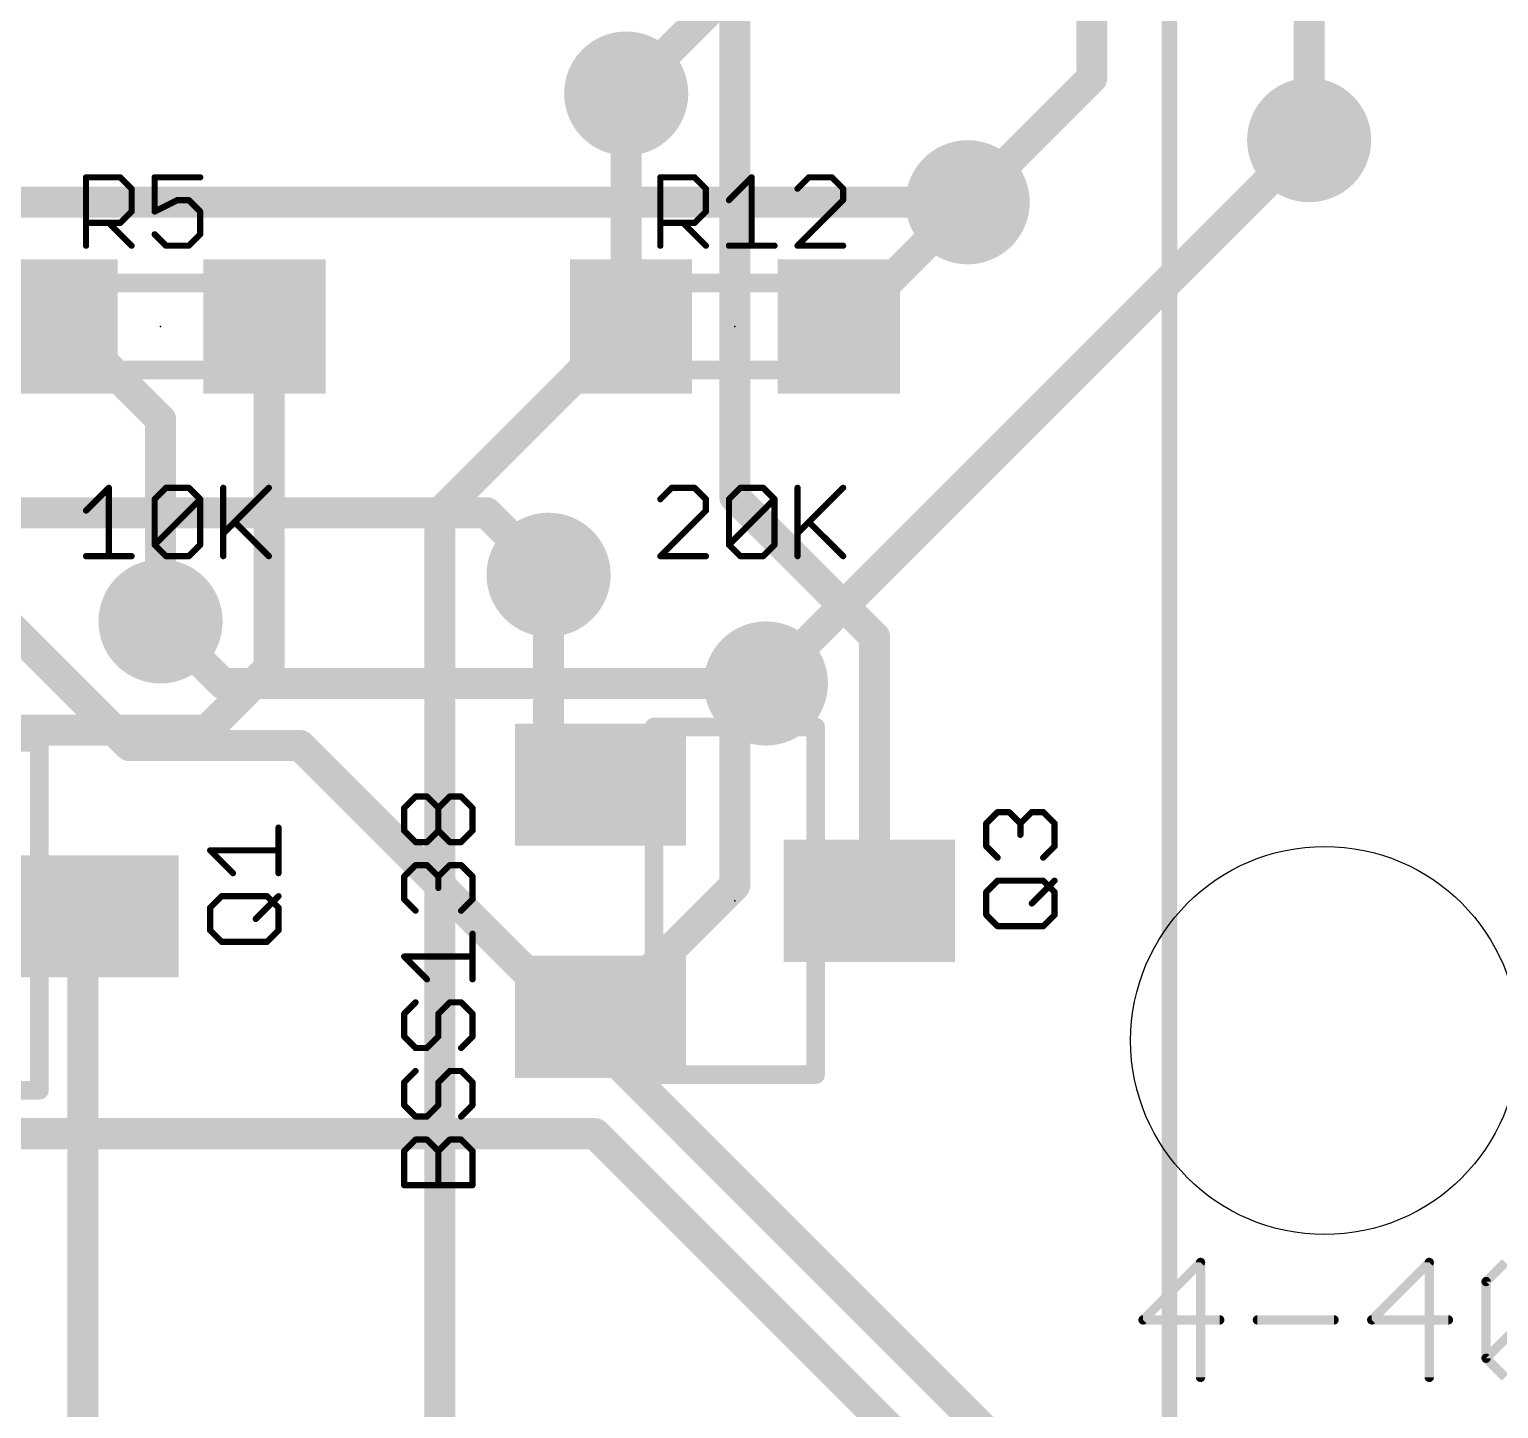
# Model space of a CAD drawing. Extents: x -5 to 102, y -1 to 61.
# Drawn here: x 57.98 to 70, y 36.23 to 47.51 of the extents above; entities that cross this region are included whole.
import ezdxf

# ---------------------------------------------------------------- set-up
doc = ezdxf.new("R2010")
doc.units = 0
for name, color, linetype in [('1', 22, 'CONTINUOUS'), ('16', 175, 'CONTINUOUS'), ('18', 82, 'CONTINUOUS'), ('20', 7, 'CONTINUOUS'), ('21', 253, 'CONTINUOUS'), ('23', 7, 'CONTINUOUS'), ('25', 253, 'CONTINUOUS'), ('27', 253, 'CONTINUOUS'), ('51', 253, 'CONTINUOUS')]:
    doc.layers.add(name, color=color, linetype=linetype)

# ---------------------------------------------------------------- blocks, each defined once
blk = doc.blocks.new('RECT')
blk.add_solid([(-0.5, -0.5), (0.5, -0.5), (-0.5, 0.5), (0.5, 0.5)])
blk = doc.blocks.new('ROUNDV')
at = {"const_width": 0.5}
blk.add_lwpolyline([(0, -0.25, 1), (0, 0.25, 1), (0, -0.25)], format="xyb", dxfattribs=at)

msp = doc.modelspace()

# ---------------------------------------------------------------- linework, layer by layer
at = {"layer": '1', "const_width": 0.254}
for points in [[(66.675, 55.499), (66.675, 47.117)], [(68.453, 46.609), (68.453, 53.467)], [(63.754, 43.688), (63.754, 47.752)], [(66.675, 47.117), (65.659, 46.101)], [(62.865, 45.085), (62.865, 46.99)], [(65.659, 46.101), (64.643, 45.085)], [(58.293, 45.085), (58.205, 45.085)], [(59.055, 44.323), (58.293, 45.085)], [(59.944, 45.085), (59.905, 45.085)], [(59.944, 42.291), (59.944, 45.085)], [(61.341, 43.561), (62.865, 45.085)], [(62.865, 45.085), (62.904, 45.085)], [(64.643, 45.085), (64.604, 45.085)], [(59.055, 42.672), (59.055, 44.323)], [(64.897, 42.545), (63.754, 43.688)], [(61.341, 31.115), (61.341, 43.561)], [(62.23, 43.053), (62.23, 41.783)], [(64.897, 40.386), (64.897, 42.545)], [(59.436, 41.783), (59.944, 42.291)], [(63.754, 41.91), (64.008, 42.164)], [(63.754, 40.513), (63.754, 41.91)], [(56.261, 41.783), (59.436, 41.783)], [(62.23, 41.783), (62.611, 41.402)], [(62.611, 41.402), (62.654, 41.336)], [(62.738, 39.497), (63.754, 40.513)], [(64.897, 40.386), (64.854, 40.386)], [(58.42, 40.259), (58.42, 33.528)], [(58.42, 40.259), (58.504, 40.259)], [(62.738, 39.497), (62.654, 39.436)]]:
    msp.add_lwpolyline(points, dxfattribs=at)
at = {"layer": '1', "const_width": 0.127}
for points in [[(66.6115, 47.117, 1), (66.7385, 47.117)], [(66.7199, 47.0721, 1), (66.6301, 47.1619)], [(62.9285, 46.99, 1), (62.8015, 46.99)], [(68.3895, 46.609, 1), (68.5165, 46.609)], [(65.6141, 46.1459, 1), (65.7039, 46.0561)], [(65.7039, 46.0561, 1), (65.6141, 46.1459)], [(58.205, 45.1485, 1), (58.205, 45.0215)], [(58.3379, 45.1299, 1), (58.2481, 45.0401)], [(58.293, 45.0215, 1), (58.293, 45.1485)], [(59.905, 45.1485, 1), (59.905, 45.0215)], [(60.0075, 45.085, 1), (59.8805, 45.085)], [(59.944, 45.0215, 1), (59.944, 45.1485)], [(62.865, 45.1485, 1), (62.865, 45.0215)], [(62.9099, 45.0401, 1), (62.8201, 45.1299)], [(62.904, 45.0215, 1), (62.904, 45.1485)], [(64.604, 45.1485, 1), (64.604, 45.0215)], [(64.643, 45.0215, 1), (64.643, 45.1485)], [(62.8015, 45.085, 1), (62.9285, 45.085)], [(64.5981, 45.1299, 1), (64.6879, 45.0401)], [(59.1185, 44.323, 1), (58.9915, 44.323)], [(59.0101, 44.2781, 1), (59.0999, 44.3679)], [(63.7989, 43.7329, 1), (63.7091, 43.6431)], [(61.4045, 43.561, 1), (61.2775, 43.561)], [(61.2961, 43.6059, 1), (61.3859, 43.5161)], [(63.6905, 43.688, 1), (63.8175, 43.688)], [(62.2935, 43.053, 1), (62.1665, 43.053)], [(58.9915, 42.672, 1), (59.1185, 42.672)], [(64.9605, 42.545, 1), (64.8335, 42.545)], [(64.8521, 42.5001, 1), (64.9419, 42.5899)], [(59.8805, 42.291, 1), (60.0075, 42.291)], [(59.9889, 42.2461, 1), (59.8991, 42.3359)], [(64.0529, 42.1191, 1), (63.9631, 42.2089)], [(63.8175, 41.91, 1), (63.6905, 41.91)], [(63.7091, 41.9549, 1), (63.7989, 41.8651)], [(59.3911, 41.8279, 1), (59.4809, 41.7381)], [(59.436, 41.7195, 1), (59.436, 41.8465)], [(62.2749, 41.8279, 1), (62.1851, 41.7381)], [(62.1665, 41.783, 1), (62.2935, 41.783)], [(62.6642, 41.4367, 1), (62.5578, 41.3673)], [(62.5661, 41.3571, 1), (62.6559, 41.4469)], [(62.6008, 41.3013, 1), (62.7072, 41.3707)], [(63.7989, 40.4681, 1), (63.7091, 40.5579)], [(63.6905, 40.513, 1), (63.8175, 40.513)], [(64.854, 40.4495, 1), (64.854, 40.3225)], [(64.897, 40.3225, 1), (64.897, 40.4495)], [(64.8335, 40.386, 1), (64.9605, 40.386)], [(58.4835, 40.259, 1), (58.3565, 40.259)], [(58.42, 40.3225, 1), (58.42, 40.1955)], [(58.504, 40.1955, 1), (58.504, 40.3225)], [(62.6167, 39.4874, 1), (62.6913, 39.3846)], [(62.6931, 39.5419, 1), (62.7829, 39.4521)], [(62.7753, 39.4456, 1), (62.7007, 39.5484)]]:
    msp.add_lwpolyline(points, format="xyb", dxfattribs=at)
at = {"layer": '16', "const_width": 0.254}
for points in [[(62.865, 46.99), (64.516, 48.641)], [(64.008, 42.164), (68.453, 46.609)], [(65.659, 46.101), (57.785, 46.101)], [(56.896, 43.561), (61.722, 43.561)], [(56.896, 43.561), (58.801, 41.656)], [(61.722, 43.561), (62.23, 43.053)], [(59.563, 42.164), (59.055, 42.672)], [(64.008, 42.164), (59.563, 42.164)], [(58.801, 41.656), (60.198, 41.656)], [(60.198, 41.656), (69.469, 32.385)], [(62.611, 38.481), (15.875, 38.481)], [(67.31, 33.782), (62.611, 38.481)]]:
    msp.add_lwpolyline(points, dxfattribs=at)
at = {"layer": '16', "const_width": 0.127}
for points in [[(62.8201, 47.0349, 1), (62.9099, 46.9451)], [(68.4979, 46.5641, 1), (68.4081, 46.6539)], [(65.659, 46.0375, 1), (65.659, 46.1645)], [(61.7669, 43.6059, 1), (61.6771, 43.5161)], [(61.722, 43.4975, 1), (61.722, 43.6245)], [(62.1851, 43.0081, 1), (62.2749, 43.0979)], [(59.0999, 42.7169, 1), (59.0101, 42.6271)], [(59.563, 42.2275, 1), (59.563, 42.1005)], [(59.5181, 42.1191, 1), (59.6079, 42.2089)], [(63.9631, 42.2089, 1), (64.0529, 42.1191)], [(64.008, 42.1005, 1), (64.008, 42.2275)], [(58.801, 41.7195, 1), (58.801, 41.5925)], [(58.7561, 41.6111, 1), (58.8459, 41.7009)], [(60.2429, 41.7009, 1), (60.1531, 41.6111)], [(60.198, 41.5925, 1), (60.198, 41.7195)], [(62.6559, 38.5259, 1), (62.5661, 38.4361)], [(62.611, 38.4175, 1), (62.611, 38.5445)]]:
    msp.add_lwpolyline(points, format="xyb", dxfattribs=at)
at = {"layer": '20'}
msp.add_circle((68.58, 39.243), 1.5875, dxfattribs=at)
at = {"layer": '21'}
for points, const_width in [([(63.0936, 38.9636), (63.0936, 41.8084)], 0.1524), ([(63.0936, 41.8084), (64.4144, 41.8084)], 0.1524), ([(64.4144, 41.8084), (64.4144, 38.9636)], 0.1524), ([(56.7436, 41.6814), (58.0644, 41.6814)], 0.1524), ([(58.0644, 41.6814), (58.0644, 38.8366)], 0.1524), ([(64.4144, 38.9636), (63.0936, 38.9636)], 0.1524), ([(58.0644, 38.8366), (56.7436, 38.8366)], 0.1524), ([(67.5644, 37.4277), (67.0941, 36.9574)], 0.0762), ([(67.5644, 36.4871), (67.5644, 37.4277)], 0.0762), ([(69.4354, 37.4277), (68.9651, 36.9574)], 0.0762), ([(69.4354, 36.4871), (69.4354, 37.4277)], 0.0762), ([(69.9007, 37.2709), (70.0574, 37.4277)], 0.0762), ([(69.9007, 36.6439), (69.9007, 37.2709)], 0.0762), ([(69.9007, 36.6439), (70.5277, 37.2709)], 0.0762), ([(67.0941, 36.9574), (67.7212, 36.9574)], 0.0762), ([(68.0296, 36.9574), (68.6567, 36.9574)], 0.0762), ([(68.9651, 36.9574), (69.5922, 36.9574)], 0.0762), ([(70.0574, 36.4871), (69.9007, 36.6439)], 0.0762)]:
    msp.add_lwpolyline(points, dxfattribs=dict(at, const_width=const_width))
for points, const_width in [([(63.1317, 41.8084, 1), (63.0555, 41.8084)], 0.0762), ([(63.0936, 41.8465, 1), (63.0936, 41.7703)], 0.0762), ([(64.4525, 41.8084, 1), (64.3763, 41.8084)], 0.0762), ([(64.4144, 41.7703, 1), (64.4144, 41.8465)], 0.0762), ([(58.1025, 41.6814, 1), (58.0263, 41.6814)], 0.0762), ([(58.0644, 41.6433, 1), (58.0644, 41.7195)], 0.0762), ([(63.0936, 39.0017, 1), (63.0936, 38.9255)], 0.0762), ([(63.0555, 38.9636, 1), (63.1317, 38.9636)], 0.0762), ([(64.3763, 38.9636, 1), (64.4525, 38.9636)], 0.0762), ([(64.4144, 38.9255, 1), (64.4144, 39.0017)], 0.0762), ([(58.0263, 38.8366, 1), (58.1025, 38.8366)], 0.0762), ([(58.0644, 38.7985, 1), (58.0644, 38.8747)], 0.0762), ([(67.5834, 37.4277, 1), (67.5454, 37.4277)], 0.0381), ([(67.5779, 37.4142, 1), (67.5509, 37.4412)], 0.0381), ([(69.4545, 37.4277, 1), (69.4164, 37.4277)], 0.0381), ([(69.4489, 37.4142, 1), (69.422, 37.4412)], 0.0381), ([(69.9197, 37.2709, 1), (69.8816, 37.2709)], 0.0381), ([(69.8872, 37.2844, 1), (69.9141, 37.2575)], 0.0381), ([(67.0941, 36.9764, 1), (67.0941, 36.9383)], 0.0381), ([(67.0806, 36.9709, 1), (67.1076, 36.9439)], 0.0381), ([(67.7212, 36.9383, 1), (67.7212, 36.9764)], 0.0381), ([(68.0296, 36.9764, 1), (68.0296, 36.9383)], 0.0381), ([(68.6567, 36.9383, 1), (68.6567, 36.9764)], 0.0381), ([(68.9651, 36.9764, 1), (68.9651, 36.9383)], 0.0381), ([(68.9517, 36.9709, 1), (68.9786, 36.9439)], 0.0381), ([(69.5922, 36.9383, 1), (69.5922, 36.9764)], 0.0381), ([(69.9141, 36.6573, 1), (69.8872, 36.6304)], 0.0381), ([(69.8872, 36.6573, 1), (69.9141, 36.6304)], 0.0381), ([(69.8816, 36.6439, 1), (69.9197, 36.6439)], 0.0381), ([(67.5454, 36.4871, 1), (67.5834, 36.4871)], 0.0381), ([(69.4164, 36.4871, 1), (69.4545, 36.4871)], 0.0381)]:
    msp.add_lwpolyline(points, format="xyb", dxfattribs=dict(at, const_width=const_width))
at = {"layer": '23'}
for p in [(59.055, 45.085), (63.754, 45.085), (63.754, 40.386)]:
    msp.add_point(p, dxfattribs=at)
at = {"layer": '25', "const_width": 0.0508}
for points in [[(58.4454, 45.7454), (58.4454, 46.3047)], [(58.4454, 46.3047), (58.725, 46.3047)], [(58.725, 46.3047), (58.8183, 46.2115)], [(59.3796, 46.3047), (59.0067, 46.3047)], [(59.0067, 46.3047), (59.0067, 46.025)], [(63.1444, 45.7454), (63.1444, 46.3047)], [(63.1444, 46.3047), (63.424, 46.3047)], [(63.424, 46.3047), (63.5173, 46.2115)], [(63.7057, 46.1183), (63.8921, 46.3047)], [(63.8921, 46.3047), (63.8921, 45.7454)], [(64.3602, 46.3047), (64.267, 46.2115)], [(64.5467, 46.3047), (64.3602, 46.3047)], [(64.6399, 46.2115), (64.5467, 46.3047)], [(58.8183, 46.2115), (58.8183, 46.025)], [(63.5173, 46.2115), (63.5173, 46.025)], [(64.6399, 46.1183), (64.6399, 46.2115)], [(58.8183, 46.025), (58.725, 45.9318)], [(59.0067, 46.025), (59.1931, 46.1183)], [(59.1931, 46.1183), (59.2863, 46.1183)], [(59.2863, 46.1183), (59.3796, 46.025)], [(59.3796, 46.025), (59.3796, 45.8386)], [(63.5173, 46.025), (63.424, 45.9318)], [(64.267, 45.7454), (64.6399, 46.1183)], [(58.725, 45.9318), (58.4454, 45.9318)], [(58.6318, 45.9318), (58.8183, 45.7454)], [(63.424, 45.9318), (63.1444, 45.9318)], [(63.3308, 45.9318), (63.5173, 45.7454)], [(59.0999, 45.7454), (59.0067, 45.8386)], [(59.3796, 45.8386), (59.2863, 45.7454)], [(59.2863, 45.7454), (59.0999, 45.7454)], [(63.7057, 45.7454), (64.0786, 45.7454)], [(64.6399, 45.7454), (64.267, 45.7454)], [(65.8109, 41.0187), (65.9041, 41.1119)], [(65.9041, 41.1119), (65.9973, 41.1119)], [(65.9973, 41.1119), (66.0906, 41.0187)], [(66.0906, 41.0187), (66.1838, 41.1119)], [(66.1838, 41.1119), (66.277, 41.1119)], [(66.277, 41.1119), (66.3702, 41.0187)], [(60.0202, 40.6121), (60.0202, 40.9849)], [(65.8109, 40.8323), (65.8109, 41.0187)], [(66.0906, 41.0187), (66.0906, 40.9255)], [(66.3702, 41.0187), (66.3702, 40.8323)], [(59.6474, 40.6121), (59.4609, 40.7985)], [(59.4609, 40.7985), (60.0202, 40.7985)], [(65.9041, 40.7391), (65.8109, 40.8323)], [(66.3702, 40.8323), (66.277, 40.7391)], [(65.8109, 40.4574), (65.9041, 40.5506)], [(65.9041, 40.5506), (66.277, 40.5506)], [(66.1838, 40.3642), (66.3702, 40.5506)], [(66.277, 40.5506), (66.3702, 40.4574)], [(59.4609, 40.3304), (59.5541, 40.4236)], [(59.5541, 40.4236), (59.927, 40.4236)], [(59.8338, 40.2372), (60.0202, 40.4236)], [(59.927, 40.4236), (60.0202, 40.3304)], [(65.8109, 40.271), (65.8109, 40.4574)], [(66.3702, 40.4574), (66.3702, 40.271)], [(59.4609, 40.144), (59.4609, 40.3304)], [(60.0202, 40.3304), (60.0202, 40.144)], [(65.9041, 40.1778), (65.8109, 40.271)], [(66.3702, 40.271), (66.277, 40.1778)], [(59.5541, 40.0508), (59.4609, 40.144)], [(60.0202, 40.144), (59.927, 40.0508)], [(66.277, 40.1778), (65.9041, 40.1778)], [(59.927, 40.0508), (59.5541, 40.0508)]]:
    msp.add_lwpolyline(points, dxfattribs=at)
at = {"layer": '25', "const_width": 0.0254}
for points in [[(58.4581, 46.3047, 1), (58.4327, 46.3047)], [(58.4454, 46.3174, 1), (58.4454, 46.292)], [(58.734, 46.3137, 1), (58.7161, 46.2957)], [(58.725, 46.292, 1), (58.725, 46.3174)], [(59.0067, 46.3174, 1), (59.0067, 46.292)], [(59.0194, 46.3047, 1), (58.994, 46.3047)], [(59.3796, 46.292, 1), (59.3796, 46.3174)], [(63.1571, 46.3047, 1), (63.1317, 46.3047)], [(63.1444, 46.3174, 1), (63.1444, 46.292)], [(63.433, 46.3137, 1), (63.4151, 46.2957)], [(63.424, 46.292, 1), (63.424, 46.3174)], [(63.9048, 46.3047, 1), (63.8794, 46.3047)], [(63.9011, 46.2957, 1), (63.8832, 46.3137)], [(64.3602, 46.3174, 1), (64.3602, 46.292)], [(64.3692, 46.2957, 1), (64.3513, 46.3137)], [(64.5556, 46.3137, 1), (64.5377, 46.2957)], [(64.5467, 46.292, 1), (64.5467, 46.3174)], [(58.831, 46.2115, 1), (58.8056, 46.2115)], [(58.8093, 46.2025, 1), (58.8272, 46.2204)], [(63.53, 46.2115, 1), (63.5046, 46.2115)], [(63.5083, 46.2025, 1), (63.5262, 46.2204)], [(64.258, 46.2204, 1), (64.276, 46.2025)], [(64.6526, 46.2115, 1), (64.6272, 46.2115)], [(64.6309, 46.2025, 1), (64.6488, 46.2204)], [(58.8272, 46.0161, 1), (58.8093, 46.034)], [(59.001, 46.0364, 1), (59.0124, 46.0137)], [(59.1931, 46.131, 1), (59.1931, 46.1056)], [(59.1988, 46.1069, 1), (59.1875, 46.1296)], [(59.2953, 46.1272, 1), (59.2774, 46.1093)], [(59.2863, 46.1056, 1), (59.2863, 46.131)], [(59.3923, 46.025, 1), (59.3669, 46.025)], [(59.3706, 46.0161, 1), (59.3885, 46.034)], [(63.5262, 46.0161, 1), (63.5083, 46.034)], [(63.6967, 46.1272, 1), (63.7147, 46.1093)], [(64.6272, 46.1183, 1), (64.6526, 46.1183)], [(64.6488, 46.1093, 1), (64.6309, 46.1272)], [(58.4454, 45.9445, 1), (58.4454, 45.9191)], [(58.6408, 45.9408, 1), (58.6228, 45.9228)], [(58.7161, 45.9408, 1), (58.734, 45.9228)], [(58.725, 45.9191, 1), (58.725, 45.9445)], [(58.8056, 46.025, 1), (58.831, 46.025)], [(58.994, 46.025, 1), (59.0194, 46.025)], [(63.1444, 45.9445, 1), (63.1444, 45.9191)], [(63.3398, 45.9408, 1), (63.3218, 45.9228)], [(63.4151, 45.9408, 1), (63.433, 45.9228)], [(63.424, 45.9191, 1), (63.424, 45.9445)], [(63.5046, 46.025, 1), (63.53, 46.025)], [(59.0157, 45.8476, 1), (58.9977, 45.8296)], [(59.3669, 45.8386, 1), (59.3923, 45.8386)], [(59.3885, 45.8296, 1), (59.3706, 45.8476)], [(58.4327, 45.7454, 1), (58.4581, 45.7454)], [(58.8093, 45.7364, 1), (58.8272, 45.7544)], [(59.0999, 45.7581, 1), (59.0999, 45.7327)], [(59.0909, 45.7364, 1), (59.1089, 45.7544)], [(59.2774, 45.7544, 1), (59.2953, 45.7364)], [(59.2863, 45.7327, 1), (59.2863, 45.7581)], [(63.1317, 45.7454, 1), (63.1571, 45.7454)], [(63.5083, 45.7364, 1), (63.5262, 45.7544)], [(63.7057, 45.7581, 1), (63.7057, 45.7327)], [(63.8794, 45.7454, 1), (63.9048, 45.7454)], [(64.0786, 45.7327, 1), (64.0786, 45.7581)], [(64.267, 45.7581, 1), (64.267, 45.7327)], [(64.258, 45.7544, 1), (64.276, 45.7364)], [(64.6399, 45.7327, 1), (64.6399, 45.7581)], [(65.9041, 41.1246, 1), (65.9041, 41.0992)], [(65.9131, 41.103, 1), (65.8952, 41.1209)], [(66.0063, 41.1209, 1), (65.9884, 41.103)], [(65.9973, 41.0992, 1), (65.9973, 41.1246)], [(66.1838, 41.1246, 1), (66.1838, 41.0992)], [(66.1928, 41.103, 1), (66.1748, 41.1209)], [(66.286, 41.1209, 1), (66.268, 41.103)], [(66.277, 41.0992, 1), (66.277, 41.1246)], [(60.0329, 40.9849, 1), (60.0075, 40.9849)], [(65.8236, 41.0187, 1), (65.7982, 41.0187)], [(65.8019, 41.0277, 1), (65.8199, 41.0097)], [(66.1033, 41.0187, 1), (66.0779, 41.0187)], [(66.0816, 41.0277, 1), (66.0995, 41.0097)], [(66.0816, 41.0097, 1), (66.0995, 41.0277)], [(66.3829, 41.0187, 1), (66.3575, 41.0187)], [(66.3612, 41.0097, 1), (66.3792, 41.0277)], [(66.0779, 40.9255, 1), (66.1033, 40.9255)], [(59.4699, 40.8075, 1), (59.4519, 40.7895)], [(59.4609, 40.8112, 1), (59.4609, 40.7858)], [(60.0202, 40.7858, 1), (60.0202, 40.8112)], [(65.8199, 40.8413, 1), (65.8019, 40.8233)], [(65.7982, 40.8323, 1), (65.8236, 40.8323)], [(65.8952, 40.7301, 1), (65.9131, 40.7481)], [(66.268, 40.7481, 1), (66.286, 40.7301)], [(66.3575, 40.8323, 1), (66.3829, 40.8323)], [(66.3792, 40.8233, 1), (66.3612, 40.8413)], [(59.6384, 40.6031, 1), (59.6563, 40.6211)], [(60.0075, 40.6121, 1), (60.0329, 40.6121)], [(65.9041, 40.5633, 1), (65.9041, 40.5379)], [(65.9131, 40.5416, 1), (65.8952, 40.5596)], [(66.286, 40.5596, 1), (66.268, 40.5416)], [(66.277, 40.5379, 1), (66.277, 40.5633)], [(66.3792, 40.5416, 1), (66.3612, 40.5596)], [(59.5541, 40.4363, 1), (59.5541, 40.4109)], [(59.5631, 40.4146, 1), (59.5452, 40.4326)], [(59.936, 40.4326, 1), (59.918, 40.4146)], [(59.927, 40.4109, 1), (59.927, 40.4363)], [(60.0292, 40.4146, 1), (60.0112, 40.4326)], [(65.8236, 40.4574, 1), (65.7982, 40.4574)], [(65.8019, 40.4664, 1), (65.8199, 40.4484)], [(66.3829, 40.4574, 1), (66.3575, 40.4574)], [(66.3612, 40.4484, 1), (66.3792, 40.4664)], [(59.4736, 40.3304, 1), (59.4482, 40.3304)], [(59.4519, 40.3394, 1), (59.4699, 40.3214)], [(60.0329, 40.3304, 1), (60.0075, 40.3304)], [(60.0112, 40.3214, 1), (60.0292, 40.3394)], [(65.8199, 40.28, 1), (65.8019, 40.262)], [(65.7982, 40.271, 1), (65.8236, 40.271)], [(66.1748, 40.3732, 1), (66.1928, 40.3552)], [(66.3575, 40.271, 1), (66.3829, 40.271)], [(66.3792, 40.262, 1), (66.3612, 40.28)], [(59.4699, 40.153, 1), (59.4519, 40.135)], [(59.4482, 40.144, 1), (59.4736, 40.144)], [(59.8248, 40.2462, 1), (59.8428, 40.2282)], [(60.0075, 40.144, 1), (60.0329, 40.144)], [(60.0292, 40.135, 1), (60.0112, 40.153)], [(65.9041, 40.1905, 1), (65.9041, 40.1651)], [(65.8952, 40.1688, 1), (65.9131, 40.1868)], [(66.268, 40.1868, 1), (66.286, 40.1688)], [(66.277, 40.1651, 1), (66.277, 40.1905)], [(59.5541, 40.0635, 1), (59.5541, 40.0381)], [(59.5452, 40.0418, 1), (59.5631, 40.0598)], [(59.918, 40.0598, 1), (59.936, 40.0418)], [(59.927, 40.0381, 1), (59.927, 40.0635)]]:
    msp.add_lwpolyline(points, format="xyb", dxfattribs=at)
at = {"layer": '27', "const_width": 0.0508}
for points in [[(58.4454, 43.5783), (58.6318, 43.7647)], [(58.6318, 43.7647), (58.6318, 43.2054)], [(59.0067, 43.6715), (59.0999, 43.7647)], [(59.0999, 43.7647), (59.2863, 43.7647)], [(59.2863, 43.7647), (59.3796, 43.6715)], [(59.568, 43.7647), (59.568, 43.2054)], [(59.568, 43.3918), (59.9409, 43.7647)], [(63.2376, 43.7647), (63.1444, 43.6715)], [(63.424, 43.7647), (63.2376, 43.7647)], [(63.5173, 43.6715), (63.424, 43.7647)], [(63.7057, 43.6715), (63.7989, 43.7647)], [(63.7989, 43.7647), (63.9853, 43.7647)], [(63.9853, 43.7647), (64.0786, 43.6715)], [(64.267, 43.7647), (64.267, 43.2054)], [(64.267, 43.3918), (64.6399, 43.7647)], [(59.0067, 43.2986), (59.0067, 43.6715)], [(59.0067, 43.2986), (59.3796, 43.6715)], [(59.3796, 43.6715), (59.3796, 43.2986)], [(63.5173, 43.5783), (63.5173, 43.6715)], [(63.7057, 43.2986), (63.7057, 43.6715)], [(63.7057, 43.2986), (64.0786, 43.6715)], [(64.0786, 43.6715), (64.0786, 43.2986)], [(63.1444, 43.2054), (63.5173, 43.5783)], [(59.6612, 43.485), (59.9409, 43.2054)], [(64.3602, 43.485), (64.6399, 43.2054)], [(59.0999, 43.2054), (59.0067, 43.2986)], [(59.3796, 43.2986), (59.2863, 43.2054)], [(63.7989, 43.2054), (63.7057, 43.2986)], [(64.0786, 43.2986), (63.9853, 43.2054)], [(58.4454, 43.2054), (58.8183, 43.2054)], [(59.2863, 43.2054), (59.0999, 43.2054)], [(63.5173, 43.2054), (63.1444, 43.2054)], [(63.9853, 43.2054), (63.7989, 43.2054)], [(61.0484, 41.1457), (61.1416, 41.2389)], [(61.1416, 41.2389), (61.2349, 41.2389)], [(61.2349, 41.2389), (61.3281, 41.1457)], [(61.3281, 41.1457), (61.4213, 41.2389)], [(61.4213, 41.2389), (61.5145, 41.2389)], [(61.5145, 41.2389), (61.6077, 41.1457)], [(61.0484, 40.9593), (61.0484, 41.1457)], [(61.3281, 40.9593), (61.3281, 41.1457)], [(61.6077, 41.1457), (61.6077, 40.9593)], [(61.1416, 40.8661), (61.0484, 40.9593)], [(61.2349, 40.8661), (61.1416, 40.8661)], [(61.3281, 40.9593), (61.2349, 40.8661)], [(61.4213, 40.8661), (61.3281, 40.9593)], [(61.5145, 40.8661), (61.4213, 40.8661)], [(61.6077, 40.9593), (61.5145, 40.8661)], [(61.0484, 40.5844), (61.1416, 40.6776)], [(61.1416, 40.6776), (61.2349, 40.6776)], [(61.2349, 40.6776), (61.3281, 40.5844)], [(61.3281, 40.5844), (61.4213, 40.6776)], [(61.4213, 40.6776), (61.5145, 40.6776)], [(61.5145, 40.6776), (61.6077, 40.5844)], [(61.0484, 40.398), (61.0484, 40.5844)], [(61.3281, 40.5844), (61.3281, 40.4912)], [(61.6077, 40.5844), (61.6077, 40.398)], [(61.1416, 40.3048), (61.0484, 40.398)], [(61.6077, 40.398), (61.5145, 40.3048)], [(61.6077, 39.7435), (61.6077, 40.1163)], [(61.2349, 39.7435), (61.0484, 39.9299)], [(61.0484, 39.9299), (61.6077, 39.9299)], [(61.1416, 39.555), (61.0484, 39.4618)], [(61.3281, 39.4618), (61.4213, 39.555)], [(61.4213, 39.555), (61.5145, 39.555)], [(61.5145, 39.555), (61.6077, 39.4618)], [(61.0484, 39.4618), (61.0484, 39.2754)], [(61.3281, 39.2754), (61.3281, 39.4618)], [(61.6077, 39.4618), (61.6077, 39.2754)], [(61.0484, 39.2754), (61.1416, 39.1822)], [(61.1416, 39.1822), (61.2349, 39.1822)], [(61.2349, 39.1822), (61.3281, 39.2754)], [(61.6077, 39.2754), (61.5145, 39.1822)], [(61.1416, 38.9937), (61.0484, 38.9005)], [(61.3281, 38.9005), (61.4213, 38.9937)], [(61.4213, 38.9937), (61.5145, 38.9937)], [(61.5145, 38.9937), (61.6077, 38.9005)], [(61.0484, 38.9005), (61.0484, 38.7141)], [(61.3281, 38.7141), (61.3281, 38.9005)], [(61.6077, 38.9005), (61.6077, 38.7141)], [(61.0484, 38.7141), (61.1416, 38.6208)], [(61.2349, 38.6208), (61.3281, 38.7141)], [(61.6077, 38.7141), (61.5145, 38.6208)], [(61.1416, 38.6208), (61.2349, 38.6208)], [(61.0484, 38.3392), (61.1416, 38.4324)], [(61.0484, 38.0595), (61.0484, 38.3392)], [(61.1416, 38.4324), (61.2349, 38.4324)], [(61.2349, 38.4324), (61.3281, 38.3392)], [(61.3281, 38.3392), (61.4213, 38.4324)], [(61.3281, 38.0595), (61.3281, 38.3392)], [(61.4213, 38.4324), (61.5145, 38.4324)], [(61.5145, 38.4324), (61.6077, 38.3392)], [(61.6077, 38.3392), (61.6077, 38.0595)], [(61.6077, 38.0595), (61.0484, 38.0595)]]:
    msp.add_lwpolyline(points, dxfattribs=at)
at = {"layer": '27', "const_width": 0.0254}
for points in [[(58.6445, 43.7647, 1), (58.6191, 43.7647)], [(58.6408, 43.7557, 1), (58.6228, 43.7737)], [(59.0999, 43.7774, 1), (59.0999, 43.752)], [(59.1089, 43.7557, 1), (59.0909, 43.7737)], [(59.2953, 43.7737, 1), (59.2774, 43.7557)], [(59.2863, 43.752, 1), (59.2863, 43.7774)], [(59.5807, 43.7647, 1), (59.5553, 43.7647)], [(59.9498, 43.7557, 1), (59.9319, 43.7737)], [(63.2376, 43.7774, 1), (63.2376, 43.752)], [(63.2466, 43.7557, 1), (63.2286, 43.7737)], [(63.433, 43.7737, 1), (63.4151, 43.7557)], [(63.424, 43.752, 1), (63.424, 43.7774)], [(63.7989, 43.7774, 1), (63.7989, 43.752)], [(63.8079, 43.7557, 1), (63.7899, 43.7737)], [(63.9943, 43.7737, 1), (63.9764, 43.7557)], [(63.9853, 43.752, 1), (63.9853, 43.7774)], [(64.2797, 43.7647, 1), (64.2543, 43.7647)], [(64.6488, 43.7557, 1), (64.6309, 43.7737)], [(59.0194, 43.6715, 1), (58.994, 43.6715)], [(58.9977, 43.6804, 1), (59.0157, 43.6625)], [(59.3923, 43.6715, 1), (59.3669, 43.6715)], [(59.3885, 43.6625, 1), (59.3706, 43.6804)], [(59.3706, 43.6625, 1), (59.3885, 43.6804)], [(63.1354, 43.6804, 1), (63.1534, 43.6625)], [(63.53, 43.6715, 1), (63.5046, 43.6715)], [(63.5083, 43.6625, 1), (63.5262, 43.6804)], [(63.7184, 43.6715, 1), (63.693, 43.6715)], [(63.6967, 43.6804, 1), (63.7147, 43.6625)], [(64.0913, 43.6715, 1), (64.0659, 43.6715)], [(64.0875, 43.6625, 1), (64.0696, 43.6804)], [(64.0696, 43.6625, 1), (64.0875, 43.6804)], [(58.4364, 43.5872, 1), (58.4544, 43.5693)], [(63.5046, 43.5783, 1), (63.53, 43.5783)], [(63.5262, 43.5693, 1), (63.5083, 43.5872)], [(59.559, 43.4008, 1), (59.577, 43.3828)], [(59.6702, 43.494, 1), (59.6523, 43.4761)], [(64.258, 43.4008, 1), (64.276, 43.3828)], [(64.3692, 43.494, 1), (64.3513, 43.4761)], [(59.0157, 43.3076, 1), (58.9977, 43.2896)], [(58.9977, 43.3076, 1), (59.0157, 43.2896)], [(58.994, 43.2986, 1), (59.0194, 43.2986)], [(59.3669, 43.2986, 1), (59.3923, 43.2986)], [(59.3885, 43.2896, 1), (59.3706, 43.3076)], [(63.7147, 43.3076, 1), (63.6967, 43.2896)], [(63.6967, 43.3076, 1), (63.7147, 43.2896)], [(63.693, 43.2986, 1), (63.7184, 43.2986)], [(64.0659, 43.2986, 1), (64.0913, 43.2986)], [(64.0875, 43.2896, 1), (64.0696, 43.3076)], [(58.4454, 43.2181, 1), (58.4454, 43.1927)], [(58.6191, 43.2054, 1), (58.6445, 43.2054)], [(58.8183, 43.1927, 1), (58.8183, 43.2181)], [(59.0999, 43.2181, 1), (59.0999, 43.1927)], [(59.0909, 43.1964, 1), (59.1089, 43.2144)], [(59.2774, 43.2144, 1), (59.2953, 43.1964)], [(59.2863, 43.1927, 1), (59.2863, 43.2181)], [(59.5553, 43.2054, 1), (59.5807, 43.2054)], [(59.9319, 43.1964, 1), (59.9498, 43.2144)], [(63.1444, 43.2181, 1), (63.1444, 43.1927)], [(63.1354, 43.2144, 1), (63.1534, 43.1964)], [(63.5173, 43.1927, 1), (63.5173, 43.2181)], [(63.7989, 43.2181, 1), (63.7989, 43.1927)], [(63.7899, 43.1964, 1), (63.8079, 43.2144)], [(63.9764, 43.2144, 1), (63.9943, 43.1964)], [(63.9853, 43.1927, 1), (63.9853, 43.2181)], [(64.2543, 43.2054, 1), (64.2797, 43.2054)], [(64.6309, 43.1964, 1), (64.6488, 43.2144)], [(61.1416, 41.2516, 1), (61.1416, 41.2262)], [(61.1506, 41.2299, 1), (61.1327, 41.2479)], [(61.2438, 41.2479, 1), (61.2259, 41.2299)], [(61.2349, 41.2262, 1), (61.2349, 41.2516)], [(61.4213, 41.2516, 1), (61.4213, 41.2262)], [(61.4303, 41.2299, 1), (61.4123, 41.2479)], [(61.5235, 41.2479, 1), (61.5055, 41.2299)], [(61.5145, 41.2262, 1), (61.5145, 41.2516)], [(61.0611, 41.1457, 1), (61.0357, 41.1457)], [(61.0394, 41.1547, 1), (61.0574, 41.1367)], [(61.3408, 41.1457, 1), (61.3154, 41.1457)], [(61.3191, 41.1547, 1), (61.337, 41.1367)], [(61.3191, 41.1367, 1), (61.337, 41.1547)], [(61.6204, 41.1457, 1), (61.595, 41.1457)], [(61.5987, 41.1367, 1), (61.6167, 41.1547)], [(61.0574, 40.9683, 1), (61.0394, 40.9503)], [(61.0357, 40.9593, 1), (61.0611, 40.9593)], [(61.1416, 40.8788, 1), (61.1416, 40.8534)], [(61.1327, 40.8571, 1), (61.1506, 40.8751)], [(61.2259, 40.8751, 1), (61.2438, 40.8571)], [(61.2349, 40.8534, 1), (61.2349, 40.8788)], [(61.337, 40.9683, 1), (61.3191, 40.9503)], [(61.3154, 40.9593, 1), (61.3408, 40.9593)], [(61.337, 40.9503, 1), (61.3191, 40.9683)], [(61.4213, 40.8788, 1), (61.4213, 40.8534)], [(61.4123, 40.8571, 1), (61.4303, 40.8751)], [(61.5055, 40.8751, 1), (61.5235, 40.8571)], [(61.5145, 40.8534, 1), (61.5145, 40.8788)], [(61.595, 40.9593, 1), (61.6204, 40.9593)], [(61.6167, 40.9503, 1), (61.5987, 40.9683)], [(61.1416, 40.6903, 1), (61.1416, 40.6649)], [(61.1506, 40.6686, 1), (61.1327, 40.6866)], [(61.2438, 40.6866, 1), (61.2259, 40.6686)], [(61.2349, 40.6649, 1), (61.2349, 40.6903)], [(61.4213, 40.6903, 1), (61.4213, 40.6649)], [(61.4303, 40.6686, 1), (61.4123, 40.6866)], [(61.5235, 40.6866, 1), (61.5055, 40.6686)], [(61.5145, 40.6649, 1), (61.5145, 40.6903)], [(61.0611, 40.5844, 1), (61.0357, 40.5844)], [(61.0394, 40.5934, 1), (61.0574, 40.5754)], [(61.3408, 40.5844, 1), (61.3154, 40.5844)], [(61.3191, 40.5934, 1), (61.337, 40.5754)], [(61.3191, 40.5754, 1), (61.337, 40.5934)], [(61.6204, 40.5844, 1), (61.595, 40.5844)], [(61.5987, 40.5754, 1), (61.6167, 40.5934)], [(61.0574, 40.407, 1), (61.0394, 40.389)], [(61.0357, 40.398, 1), (61.0611, 40.398)], [(61.3154, 40.4912, 1), (61.3408, 40.4912)], [(61.595, 40.398, 1), (61.6204, 40.398)], [(61.6167, 40.389, 1), (61.5987, 40.407)], [(61.1327, 40.2958, 1), (61.1506, 40.3137)], [(61.5055, 40.3137, 1), (61.5235, 40.2958)], [(61.6204, 40.1163, 1), (61.595, 40.1163)], [(61.0574, 39.9389, 1), (61.0394, 39.9209)], [(61.0484, 39.9426, 1), (61.0484, 39.9172)], [(61.6077, 39.9172, 1), (61.6077, 39.9426)], [(61.2259, 39.7345, 1), (61.2438, 39.7524)], [(61.595, 39.7435, 1), (61.6204, 39.7435)], [(61.1506, 39.546, 1), (61.1327, 39.564)], [(61.4213, 39.5677, 1), (61.4213, 39.5423)], [(61.4303, 39.546, 1), (61.4123, 39.564)], [(61.5235, 39.564, 1), (61.5055, 39.546)], [(61.5145, 39.5423, 1), (61.5145, 39.5677)], [(61.0611, 39.4618, 1), (61.0357, 39.4618)], [(61.0394, 39.4708, 1), (61.0574, 39.4528)], [(61.3408, 39.4618, 1), (61.3154, 39.4618)], [(61.3191, 39.4708, 1), (61.337, 39.4528)], [(61.6204, 39.4618, 1), (61.595, 39.4618)], [(61.5987, 39.4528, 1), (61.6167, 39.4708)], [(61.0574, 39.2843, 1), (61.0394, 39.2664)], [(61.0357, 39.2754, 1), (61.0611, 39.2754)], [(61.1416, 39.1949, 1), (61.1416, 39.1694)], [(61.1327, 39.1732, 1), (61.1506, 39.1911)], [(61.2259, 39.1911, 1), (61.2438, 39.1732)], [(61.2349, 39.1694, 1), (61.2349, 39.1949)], [(61.3154, 39.2754, 1), (61.3408, 39.2754)], [(61.337, 39.2664, 1), (61.3191, 39.2843)], [(61.5055, 39.1911, 1), (61.5235, 39.1732)], [(61.595, 39.2754, 1), (61.6204, 39.2754)], [(61.6167, 39.2664, 1), (61.5987, 39.2843)], [(61.1506, 38.9847, 1), (61.1327, 39.0027)], [(61.4213, 39.0064, 1), (61.4213, 38.981)], [(61.4303, 38.9847, 1), (61.4123, 39.0027)], [(61.5235, 39.0027, 1), (61.5055, 38.9847)], [(61.5145, 38.981, 1), (61.5145, 39.0064)], [(61.0611, 38.9005, 1), (61.0357, 38.9005)], [(61.0394, 38.9095, 1), (61.0574, 38.8915)], [(61.3408, 38.9005, 1), (61.3154, 38.9005)], [(61.3191, 38.9095, 1), (61.337, 38.8915)], [(61.6204, 38.9005, 1), (61.595, 38.9005)], [(61.5987, 38.8915, 1), (61.6167, 38.9095)], [(61.0574, 38.723, 1), (61.0394, 38.7051)], [(61.0357, 38.7141, 1), (61.0611, 38.7141)], [(61.3154, 38.7141, 1), (61.3408, 38.7141)], [(61.337, 38.7051, 1), (61.3191, 38.723)], [(61.595, 38.7141, 1), (61.6204, 38.7141)], [(61.6167, 38.7051, 1), (61.5987, 38.723)], [(61.1416, 38.6335, 1), (61.1416, 38.6081)], [(61.1327, 38.6119, 1), (61.1506, 38.6298)], [(61.2259, 38.6298, 1), (61.2438, 38.6119)], [(61.2349, 38.6081, 1), (61.2349, 38.6335)], [(61.5055, 38.6298, 1), (61.5235, 38.6119)], [(61.0611, 38.3392, 1), (61.0357, 38.3392)], [(61.0394, 38.3481, 1), (61.0574, 38.3302)], [(61.1416, 38.4451, 1), (61.1416, 38.4197)], [(61.1506, 38.4234, 1), (61.1327, 38.4414)], [(61.2438, 38.4414, 1), (61.2259, 38.4234)], [(61.2349, 38.4197, 1), (61.2349, 38.4451)], [(61.3408, 38.3392, 1), (61.3154, 38.3392)], [(61.3191, 38.3481, 1), (61.337, 38.3302)], [(61.3191, 38.3302, 1), (61.337, 38.3481)], [(61.4213, 38.4451, 1), (61.4213, 38.4197)], [(61.4303, 38.4234, 1), (61.4123, 38.4414)], [(61.5235, 38.4414, 1), (61.5055, 38.4234)], [(61.5145, 38.4197, 1), (61.5145, 38.4451)], [(61.6204, 38.3392, 1), (61.595, 38.3392)], [(61.5987, 38.3302, 1), (61.6167, 38.3481)], [(61.0484, 38.0722, 1), (61.0484, 38.0468)], [(61.0357, 38.0595, 1), (61.0611, 38.0595)], [(61.3154, 38.0595, 1), (61.3408, 38.0595)], [(61.595, 38.0595, 1), (61.6204, 38.0595)], [(61.6077, 38.0468, 1), (61.6077, 38.0722)]]:
    msp.add_lwpolyline(points, format="xyb", dxfattribs=at)
at = {"layer": '51'}
for points, const_width in [([(67.31, 50.673), (67.31, 7.493)], 0.127), ([(59.487, 45.441), (58.623, 45.441)], 0.1524), ([(64.186, 45.441), (63.322, 45.441)], 0.1524), ([(58.623, 44.729), (59.487, 44.729)], 0.1524), ([(63.322, 44.729), (64.186, 44.729)], 0.1524)]:
    msp.add_lwpolyline(points, dxfattribs=dict(at, const_width=const_width))
at = {"layer": '51', "const_width": 0.0762}
for points in [[(58.623, 45.4791, 1), (58.623, 45.4029)], [(59.487, 45.4029, 1), (59.487, 45.4791)], [(63.322, 45.4791, 1), (63.322, 45.4029)], [(64.186, 45.4029, 1), (64.186, 45.4791)], [(58.623, 44.7671, 1), (58.623, 44.6909)], [(59.487, 44.6909, 1), (59.487, 44.7671)], [(63.322, 44.7671, 1), (63.322, 44.6909)], [(64.186, 44.6909, 1), (64.186, 44.7671)]]:
    msp.add_lwpolyline(points, format="xyb", dxfattribs=at)

# ---------------------------------------------------------------- block references
at = {"layer": '1', "yscale": 1.1}
for p in [(58.205, 45.085), (59.905, 45.085), (62.904, 45.085), (64.604, 45.085)]:
    msp.add_blockref('RECT', p, dxfattribs=at)
at = {"layer": '1', "yscale": 1.4, "rotation": 270}
for p in [(62.654, 41.336), (64.854, 40.386), (58.504, 40.259), (62.654, 39.436)]:
    msp.add_blockref('RECT', p, dxfattribs=at)
at = {"layer": '18', "xscale": 1.016, "yscale": 1.016}
for p in [(62.865, 46.99), (62.865, 46.99), (68.453, 46.609), (68.453, 46.609), (65.659, 46.101), (65.659, 46.101), (62.23, 43.053), (62.23, 43.053), (59.055, 42.672), (59.055, 42.672), (64.008, 42.164), (64.008, 42.164)]:
    msp.add_blockref('ROUNDV', p, dxfattribs=at)
at = {"layer": '51', "xscale": 0.4064, "yscale": 0.8636}
for p in [(58.42, 45.085), (59.69, 45.085), (63.119, 45.085), (64.389, 45.085)]:
    msp.add_blockref('RECT', p, dxfattribs=at)
at = {"layer": '51', "xscale": 0.4572, "yscale": 0.5842, "rotation": 270}
for p in [(62.7507, 41.3258), (64.7573, 40.386), (58.4073, 40.259), (62.7507, 39.4462)]:
    msp.add_blockref('RECT', p, dxfattribs=at)

doc.saveas('drawing.dxf')
